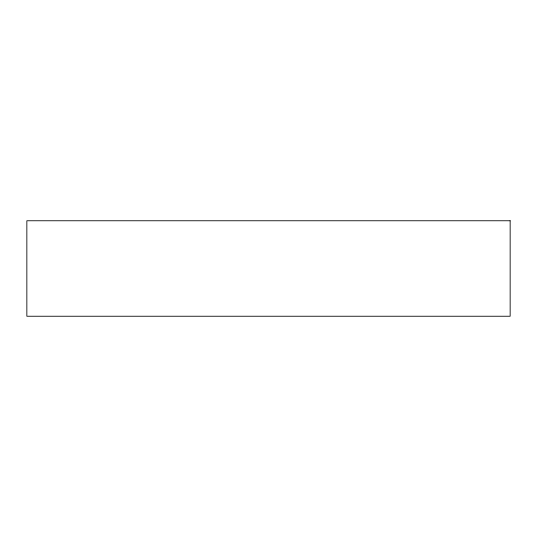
<?xml version="1.0" encoding="UTF-8"?>
<svg xmlns="http://www.w3.org/2000/svg" width="537" height="537" viewBox="0 0 537 537"><rect width="100%" height="100%" fill="white"/><g stroke="black" fill="none" stroke-linecap="round" stroke-linejoin="round"><path stroke-width="0.81" d="M510.15 220.761L26.85 220.761L26.85 316.239L510.15 316.239L510.15 220.761"/></g></svg>
